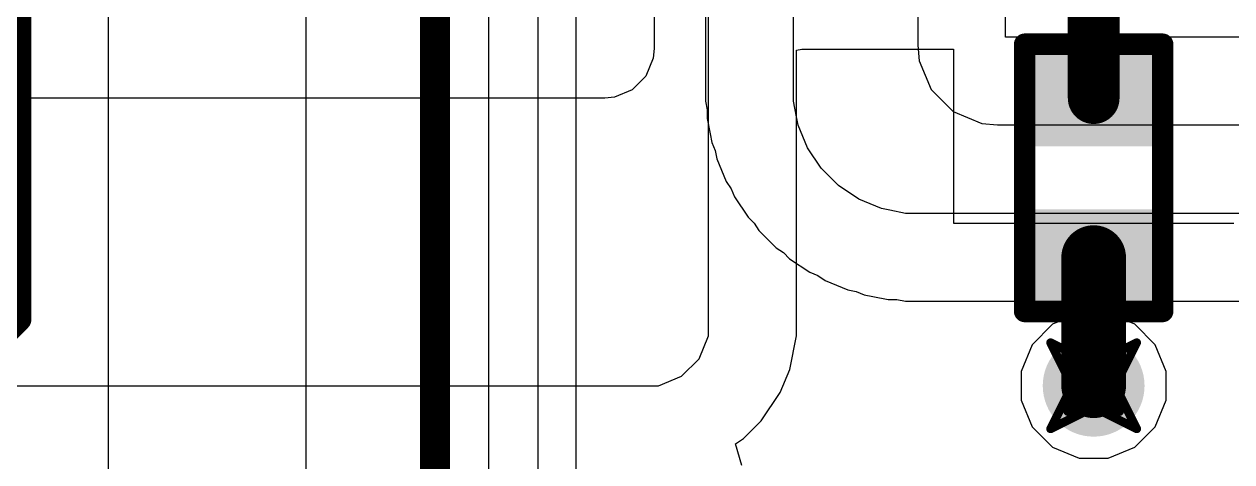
# Model space of a CAD drawing. Header units: inches. Extents: x -2 to 5376, y -4 to 5426.
# Drawn here: x 116.35 to 123.47, y 16.98 to 19.56 of the extents above; entities that cross this region are included whole.
import ezdxf

# ---------------------------------------------------------------- set-up
doc = ezdxf.new("R2010")
doc.units = ezdxf.units.IN
for name, color, linetype in [('Bottom Layer', 5, 'Continuous'), ('Drill Drawing', 1, 'Continuous'), ('Layer 1', 16, 'Continuous'), ('Layer 2', 76, 'Continuous'), ('Top Layer', 1, 'Continuous'), ('Top Overlay', 2, 'Continuous'), ('Top Paste', 8, 'Continuous'), ('Top Solder', 216, 'Continuous'), ('Via Holes', 16, 'Continuous')]:
    doc.layers.add(name, color=color, linetype=linetype)

# ---------------------------------------------------------------- blocks, each defined once
blk = doc.blocks.new('R___0402_171')
at = {"layer": 'Top Layer'}
for points in [[(-0.6985, -0.3175), (-0.6985, 0.3175), (-0.2413, 0.3175), (-0.2413, -0.3175)], [(0.2413, -0.3175), (0.2413, 0.3175), (0.6985, 0.3175), (0.6985, -0.3175)]]:
    blk.add_hatch(color=1, dxfattribs=at).paths.add_polyline_path(points)
at = {"layer": 'Top Paste'}
for points in [[(-0.6985, -0.3175), (-0.6985, 0.3175), (-0.2413, 0.3175), (-0.2413, -0.3175)], [(0.2413, -0.3175), (0.2413, 0.3175), (0.6985, 0.3175), (0.6985, -0.3175)]]:
    blk.add_hatch(color=8, dxfattribs=at).paths.add_polyline_path(points)
at = {"layer": 'Top Solder'}
for points in [[(-0.7535, -0.3725), (-0.7535, 0.3725), (-0.1863, 0.3725), (-0.1863, -0.3725)], [(0.1863, -0.3725), (0.1863, 0.3725), (0.7535, 0.3725), (0.7535, -0.3725)]]:
    blk.add_hatch(color=216, dxfattribs=at).paths.add_polyline_path(points)
at = {"layer": 'Top Overlay'}
for points in [[(-0.7874, 0.4064, 0.127, 0.127, 0), (-0.7874, -0.4064, 0.127, 0.127, 0)], [(-0.7874, 0.4064, 0.127, 0.127, 0), (0.7874, 0.4064, 0.127, 0.127, 0)], [(0.7874, 0.4064, 0.127, 0.127, 0), (0.7874, -0.4064, 0.127, 0.127, 0)], [(-0.7874, -0.4064, 0.127, 0.127, 0), (0.7874, -0.4064, 0.127, 0.127, 0)], [(-0.8128, -0.4318, 0.00323, 0.00323, 0), (0.8128, -0.4318, 0.00323, 0.00323, 0)]]:
    blk.add_lwpolyline(points, format="xyseb", dxfattribs=at)
for points in [[(-0.8191, 0.4064, 0.0635, 0.0635, 1), (-0.7556, 0.4064, 0.0635, 0.0635, 1)], [(-0.8191, 0.4064, 0.0635, 0.0635, 1), (-0.7556, 0.4064, 0.0635, 0.0635, 1)], [(0.7556, 0.4064, 0.0635, 0.0635, 1), (0.8191, 0.4064, 0.0635, 0.0635, 1)], [(0.7556, 0.4064, 0.0635, 0.0635, 1), (0.8191, 0.4064, 0.0635, 0.0635, 1)], [(-0.8191, -0.4064, 0.0635, 0.0635, 1), (-0.7556, -0.4064, 0.0635, 0.0635, 1)], [(-0.8191, -0.4064, 0.0635, 0.0635, 1), (-0.7556, -0.4064, 0.0635, 0.0635, 1)], [(0.7556, -0.4064, 0.0635, 0.0635, 1), (0.8191, -0.4064, 0.0635, 0.0635, 1)], [(0.7556, -0.4064, 0.0635, 0.0635, 1), (0.8191, -0.4064, 0.0635, 0.0635, 1)], [(-0.8136, -0.4318, 0.00161, 0.00161, 1), (-0.812, -0.4318, 0.00161, 0.00161, 1)], [(0.812, -0.4318, 0.00161, 0.00161, 1), (0.8136, -0.4318, 0.00161, 0.00161, 1)]]:
    blk.add_lwpolyline(points, format="xyseb", close=True, dxfattribs=at)
blk = doc.blocks.new('20SVPF120M_292')
at = {"layer": 'Top Overlay'}
for points in [[(-3.3, -1.95, 0.127, 0.127, 0), (-1.95, -3.3, 0.127, 0.127, 0)], [(-1.95, -3.3, 0.127, 0.127, 0), (3.3, -3.3, 0.127, 0.127, 0)]]:
    blk.add_lwpolyline(points, format="xyseb", dxfattribs=at)
blk.add_lwpolyline([(-1.9818, -3.3, 0.0635, 0.0635, 1), (-1.9183, -3.3, 0.0635, 0.0635, 1)], format="xyseb", close=True, dxfattribs=at)
blk.add_lwpolyline([(-1.9818, -3.3, 0.0635, 0.0635, 1), (-1.9183, -3.3, 0.0635, 0.0635, 1)], format="xyseb", close=True, dxfattribs=at)

msp = doc.modelspace()

# ---------------------------------------------------------------- hatches: boundary and pattern name
at = {"layer": 'Bottom Layer'}
h = msp.add_hatch(color=5, dxfattribs=at)
edge = h.paths.add_edge_path()
edge.add_arc((122.6521, 17.4244), 0.3, 0, 360)
at = {"layer": 'Layer 1'}
h = msp.add_hatch(color=16, dxfattribs=at)
edge = h.paths.add_edge_path()
edge.add_arc((122.6521, 17.4244), 0.3, 0, 360)
at = {"layer": 'Layer 2'}
h = msp.add_hatch(color=76, dxfattribs=at)
edge = h.paths.add_edge_path()
edge.add_arc((122.6521, 17.4244), 0.3, 0, 360)
at = {"layer": 'Top Layer'}
h = msp.add_hatch(color=1, dxfattribs=at)
edge = h.paths.add_edge_path()
edge.add_arc((122.6521, 17.4244), 0.3, 0, 360)
at = {"layer": 'Via Holes'}
h = msp.add_hatch(color=7, dxfattribs=at)
edge = h.paths.add_edge_path()
edge.add_arc((122.6521, 17.4244), 0.15, 0, 360)

# ---------------------------------------------------------------- linework, layer by layer
at = {"layer": 'Bottom Layer'}
for p, q in [((119.6032, 13.7897), (119.6032, 25.1911)), ((121.6152, 25.1587), (121.6152, 19.431)), ((119.0853, 22.7478), (119.0853, 16.662)), ((116.8458, 16.2519), (116.8459, 22.09)), ((122.1331, 19.4791), (122.1331, 21.5163)), ((121.6152, 19.431), (121.6242, 19.3394)), ((127.1905, 19.4791), (122.1331, 19.4791)), ((121.6242, 19.3394), (121.6944, 19.17)), ((121.6944, 19.17), (121.824, 19.0403)), ((121.824, 19.0403), (121.9934, 18.9701)), ((121.9934, 18.9701), (122.0851, 18.9611)), ((122.0851, 18.9611), (127.1905, 18.9611)), ((122.5672, 17.8514), (122.4102, 17.7864)), ((122.7371, 17.8514), (122.5672, 17.8514)), ((122.894, 17.7864), (122.7371, 17.8514)), ((122.4102, 17.7864), (122.2901, 17.6663)), ((123.0141, 17.6663), (122.894, 17.7864)), ((122.2901, 17.6663), (122.2251, 17.5093)), ((123.0791, 17.5093), (123.0141, 17.6663)), ((122.2251, 17.5093), (122.2251, 17.3395)), ((123.0791, 17.3395), (123.0791, 17.5093)), ((122.2251, 17.3395), (122.2901, 17.1825)), ((123.0141, 17.1825), (123.0791, 17.3395)), ((122.2901, 17.1825), (122.4102, 17.0624)), ((122.894, 17.0624), (123.0141, 17.1825)), ((122.4102, 17.0624), (122.5672, 16.9974)), ((122.7371, 16.9974), (122.894, 17.0624)), ((122.5672, 16.9974), (122.7371, 16.9974))]:
    msp.add_line(p, q, dxfattribs=at)
at = {"layer": 'Drill Drawing'}
for points in [[(122.3981, 17.6784, 0.0508, 0.0508, 0), (122.6521, 17.5514, 0.0508, 0.0508, 0)], [(122.3981, 17.6784, 0.0508, 0.0508, 0), (122.5251, 17.4244, 0.0508, 0.0508, 0)], [(122.6521, 17.5514, 0.0508, 0.0508, 0), (122.9061, 17.6784, 0.0508, 0.0508, 0)], [(122.7791, 17.4244, 0.0508, 0.0508, 0), (122.9061, 17.6784, 0.0508, 0.0508, 0)], [(122.4997, 17.5768, 0.0508, 0.0508, 0), (122.6521, 17.5006, 0.0508, 0.0508, 0)], [(122.4997, 17.5768, 0.0508, 0.0508, 0), (122.5759, 17.4244, 0.0508, 0.0508, 0)], [(122.6521, 17.5006, 0.0508, 0.0508, 0), (122.8045, 17.5768, 0.0508, 0.0508, 0)], [(122.7283, 17.4244, 0.0508, 0.0508, 0), (122.8045, 17.5768, 0.0508, 0.0508, 0)], [(122.3981, 17.1704, 0.0508, 0.0508, 0), (122.5251, 17.4244, 0.0508, 0.0508, 0)], [(122.4997, 17.272, 0.0508, 0.0508, 0), (122.5759, 17.4244, 0.0508, 0.0508, 0)], [(122.7283, 17.4244, 0.0508, 0.0508, 0), (122.8045, 17.272, 0.0508, 0.0508, 0)], [(122.7791, 17.4244, 0.0508, 0.0508, 0), (122.9061, 17.1704, 0.0508, 0.0508, 0)], [(122.4997, 17.272, 0.0508, 0.0508, 0), (122.6521, 17.3482, 0.0508, 0.0508, 0)], [(122.6521, 17.3482, 0.0508, 0.0508, 0), (122.8045, 17.272, 0.0508, 0.0508, 0)], [(122.3981, 17.1704, 0.0508, 0.0508, 0), (122.6521, 17.2974, 0.0508, 0.0508, 0)], [(122.6521, 17.2974, 0.0508, 0.0508, 0), (122.9061, 17.1704, 0.0508, 0.0508, 0)]]:
    msp.add_lwpolyline(points, format="xyseb", dxfattribs=at)
for points in [[(122.3854, 17.6784, 0.0254, 0.0254, 1), (122.4108, 17.6784, 0.0254, 0.0254, 1)], [(122.3854, 17.6784, 0.0254, 0.0254, 1), (122.4108, 17.6784, 0.0254, 0.0254, 1)], [(122.8934, 17.6784, 0.0254, 0.0254, 1), (122.9188, 17.6784, 0.0254, 0.0254, 1)], [(122.8934, 17.6784, 0.0254, 0.0254, 1), (122.9188, 17.6784, 0.0254, 0.0254, 1)], [(122.487, 17.5768, 0.0254, 0.0254, 1), (122.5124, 17.5768, 0.0254, 0.0254, 1)], [(122.487, 17.5768, 0.0254, 0.0254, 1), (122.5124, 17.5768, 0.0254, 0.0254, 1)], [(122.7918, 17.5768, 0.0254, 0.0254, 1), (122.8172, 17.5768, 0.0254, 0.0254, 1)], [(122.7918, 17.5768, 0.0254, 0.0254, 1), (122.8172, 17.5768, 0.0254, 0.0254, 1)], [(122.6394, 17.5514, 0.0254, 0.0254, 1), (122.6648, 17.5514, 0.0254, 0.0254, 1)], [(122.6394, 17.5514, 0.0254, 0.0254, 1), (122.6648, 17.5514, 0.0254, 0.0254, 1)], [(122.6394, 17.5006, 0.0254, 0.0254, 1), (122.6648, 17.5006, 0.0254, 0.0254, 1)], [(122.6394, 17.5006, 0.0254, 0.0254, 1), (122.6648, 17.5006, 0.0254, 0.0254, 1)], [(122.5124, 17.4244, 0.0254, 0.0254, 1), (122.5378, 17.4244, 0.0254, 0.0254, 1)], [(122.5124, 17.4244, 0.0254, 0.0254, 1), (122.5378, 17.4244, 0.0254, 0.0254, 1)], [(122.5632, 17.4244, 0.0254, 0.0254, 1), (122.5886, 17.4244, 0.0254, 0.0254, 1)], [(122.5632, 17.4244, 0.0254, 0.0254, 1), (122.5886, 17.4244, 0.0254, 0.0254, 1)], [(122.7156, 17.4244, 0.0254, 0.0254, 1), (122.741, 17.4244, 0.0254, 0.0254, 1)], [(122.7156, 17.4244, 0.0254, 0.0254, 1), (122.741, 17.4244, 0.0254, 0.0254, 1)], [(122.7664, 17.4244, 0.0254, 0.0254, 1), (122.7918, 17.4244, 0.0254, 0.0254, 1)], [(122.7664, 17.4244, 0.0254, 0.0254, 1), (122.7918, 17.4244, 0.0254, 0.0254, 1)], [(122.6394, 17.3482, 0.0254, 0.0254, 1), (122.6648, 17.3482, 0.0254, 0.0254, 1)], [(122.6394, 17.3482, 0.0254, 0.0254, 1), (122.6648, 17.3482, 0.0254, 0.0254, 1)], [(122.487, 17.272, 0.0254, 0.0254, 1), (122.5124, 17.272, 0.0254, 0.0254, 1)], [(122.487, 17.272, 0.0254, 0.0254, 1), (122.5124, 17.272, 0.0254, 0.0254, 1)], [(122.6394, 17.2974, 0.0254, 0.0254, 1), (122.6648, 17.2974, 0.0254, 0.0254, 1)], [(122.6394, 17.2974, 0.0254, 0.0254, 1), (122.6648, 17.2974, 0.0254, 0.0254, 1)], [(122.7918, 17.272, 0.0254, 0.0254, 1), (122.8172, 17.272, 0.0254, 0.0254, 1)], [(122.7918, 17.272, 0.0254, 0.0254, 1), (122.8172, 17.272, 0.0254, 0.0254, 1)], [(122.3854, 17.1704, 0.0254, 0.0254, 1), (122.4108, 17.1704, 0.0254, 0.0254, 1)], [(122.3854, 17.1704, 0.0254, 0.0254, 1), (122.4108, 17.1704, 0.0254, 0.0254, 1)], [(122.8934, 17.1704, 0.0254, 0.0254, 1), (122.9188, 17.1704, 0.0254, 0.0254, 1)], [(122.8934, 17.1704, 0.0254, 0.0254, 1), (122.9188, 17.1704, 0.0254, 0.0254, 1)]]:
    msp.add_lwpolyline(points, format="xyseb", close=True, dxfattribs=at)
at = {"layer": 'Layer 2'}
for p, q in [((119.379, 16.1407), (119.379, 32.2047)), ((118.0084, 27.5336), (118.0084, 15.9699)), ((120.3644, 22.1407), (120.3644, 19.101)), ((120.8824, 19.101), (120.8824, 22.1407)), ((120.3644, 19.101), (120.3744, 19.051)), ((120.9006, 19.0095), (120.8824, 19.101)), ((120.3744, 19.051), (120.3744, 19)), ((120.9105, 18.9595), (120.9006, 19.0095)), ((120.9006, 19.0095), (120.9006, 19.0095)), ((120.3744, 19), (120.3926, 18.9085)), ((120.9658, 18.8261), (120.9105, 18.9595)), ((120.3926, 18.9085), (120.3926, 18.9085)), ((120.3926, 18.9085), (120.4025, 18.8584)), ((120.4025, 18.8584), (120.4221, 18.8113)), ((120.4221, 18.8113), (120.432, 18.7612)), ((121.046, 18.7061), (120.9658, 18.8261)), ((120.432, 18.7612), (120.4873, 18.6279)), ((121.1481, 18.604), (121.046, 18.7061)), ((120.4873, 18.6279), (120.5156, 18.5855)), ((120.5156, 18.5855), (120.5351, 18.5383)), ((121.2681, 18.5238), (121.1481, 18.604)), ((120.5351, 18.5383), (120.6153, 18.4183)), ((121.4014, 18.4686), (121.2681, 18.5238)), ((121.4515, 18.4586), (121.4014, 18.4686)), ((121.543, 18.4404), (121.4515, 18.4586)), ((121.4515, 18.4586), (121.4515, 18.4586)), ((123.6471, 18.4404), (121.543, 18.4404)), ((120.6153, 18.4183), (120.6514, 18.3822)), ((120.6514, 18.3822), (120.6797, 18.3398)), ((120.6797, 18.3398), (120.7818, 18.2378)), ((120.7818, 18.2378), (120.8242, 18.2094)), ((120.8242, 18.2094), (120.8603, 18.1733)), ((120.8603, 18.1733), (120.9803, 18.0931)), ((120.9803, 18.0931), (121.0275, 18.0736)), ((121.0275, 18.0736), (121.0699, 18.0453)), ((121.0699, 18.0453), (121.2032, 17.99)), ((121.2032, 17.99), (121.2533, 17.9801)), ((121.2533, 17.9801), (121.3004, 17.9606)), ((121.3004, 17.9606), (121.3504, 17.9506)), ((121.3504, 17.9506), (121.3504, 17.9506)), ((121.3504, 17.9506), (121.442, 17.9324)), ((121.442, 17.9324), (121.493, 17.9324)), ((121.493, 17.9324), (121.543, 17.9224)), ((121.543, 17.9224), (123.6471, 17.9224))]:
    msp.add_line(p, q, dxfattribs=at)
msp.add_lwpolyline([(118.7704, 16.1407, 0.1778, 0.1778, 0), (118.7704, 38.1857, 0.1778, 0.1778, 0)], format="xyseb", dxfattribs=at)
at = {"layer": 'Top Layer'}
for p, q in [((120.0624, 22.0564), (120.0624, 19.4113)), ((120.3824, 17.7918), (120.3824, 22.0564)), ((120.0624, 19.4113), (120.0568, 19.3544)), ((120.9003, 19.402), (120.9324, 19.4084)), ((120.9003, 17.7918), (120.9003, 19.402)), ((120.9324, 19.4084), (121.8266, 19.4084)), ((121.8266, 19.4084), (121.8266, 18.3829)), ((120.0568, 19.3544), (120.0132, 19.2492)), ((120.0132, 19.2492), (119.9327, 19.1687)), ((119.9327, 19.1687), (119.8275, 19.1251)), ((119.7706, 19.1195), (112.6348, 19.1195)), ((119.8275, 19.1251), (119.7706, 19.1195)), ((119.7706, 19.1195), (119.7706, 19.1195)), ((121.8266, 18.3829), (123.4776, 18.3829)), ((120.3824, 17.7187), (120.3824, 17.7918)), ((120.3824, 17.7918), (120.3824, 17.7918)), ((120.9003, 17.7187), (120.9003, 17.7918)), ((120.9003, 17.7918), (120.9003, 17.7918)), ((120.3264, 17.5837), (120.3824, 17.7187)), ((120.8609, 17.5205), (120.9003, 17.7187)), ((120.2231, 17.4803), (120.3264, 17.5837)), ((120.805, 17.3855), (120.8609, 17.5205)), ((120.8609, 17.5205), (120.8609, 17.5205)), ((120.0881, 17.4244), (120.2231, 17.4803)), ((116.0756, 17.4244), (120.015, 17.4244)), ((120.015, 17.4244), (120.0881, 17.4244)), ((120.6927, 17.2174), (120.805, 17.3855)), ((120.805, 17.3855), (120.805, 17.3855)), ((120.5894, 17.1141), (120.6927, 17.2174)), ((120.5406, 17.0815), (120.5893, 17.1141)), ((120.5893, 17.1141), (120.5894, 17.1141)), ((120.5791, 16.9545), (120.5406, 17.0815))]:
    msp.add_line(p, q, dxfattribs=at)
for points in [[(122.6523, 19.1195, 0.3048, 0.3048, 0), (122.6523, 20.1609, 0.3048, 0.3048, 0)], [(122.6521, 19.1195, 0.2286, 0.2286, 0), (122.6523, 19.1195, 0.2286, 0.2286, 0)], [(122.6521, 17.4244, 0.381, 0.381, 0), (122.6521, 18.1797, 0.381, 0.381, 0)]]:
    msp.add_lwpolyline(points, format="xyseb", dxfattribs=at)
for points in [[(122.5761, 19.1195, 0.1524, 0.1524, 1), (122.7285, 19.1195, 0.1524, 0.1524, 1)], [(122.595, 19.1195, 0.1143, 0.1143, 1), (122.7093, 19.1195, 0.1143, 0.1143, 1)], [(122.5951, 19.1195, 0.1143, 0.1143, 1), (122.7094, 19.1195, 0.1143, 0.1143, 1)], [(122.5569, 18.1797, 0.1905, 0.1905, 1), (122.7474, 18.1797, 0.1905, 0.1905, 1)], [(122.5569, 17.4244, 0.1905, 0.1905, 1), (122.7474, 17.4244, 0.1905, 0.1905, 1)]]:
    msp.add_lwpolyline(points, format="xyseb", close=True, dxfattribs=at)

# ---------------------------------------------------------------- block references
at = {"rotation": 90}
for name, p in [('20SVPF120M_292', (113.0279, 19.7626)), ('R___0402_171', (122.6521, 18.6496))]:
    msp.add_blockref(name, p, dxfattribs=at)

doc.saveas('drawing.dxf')
